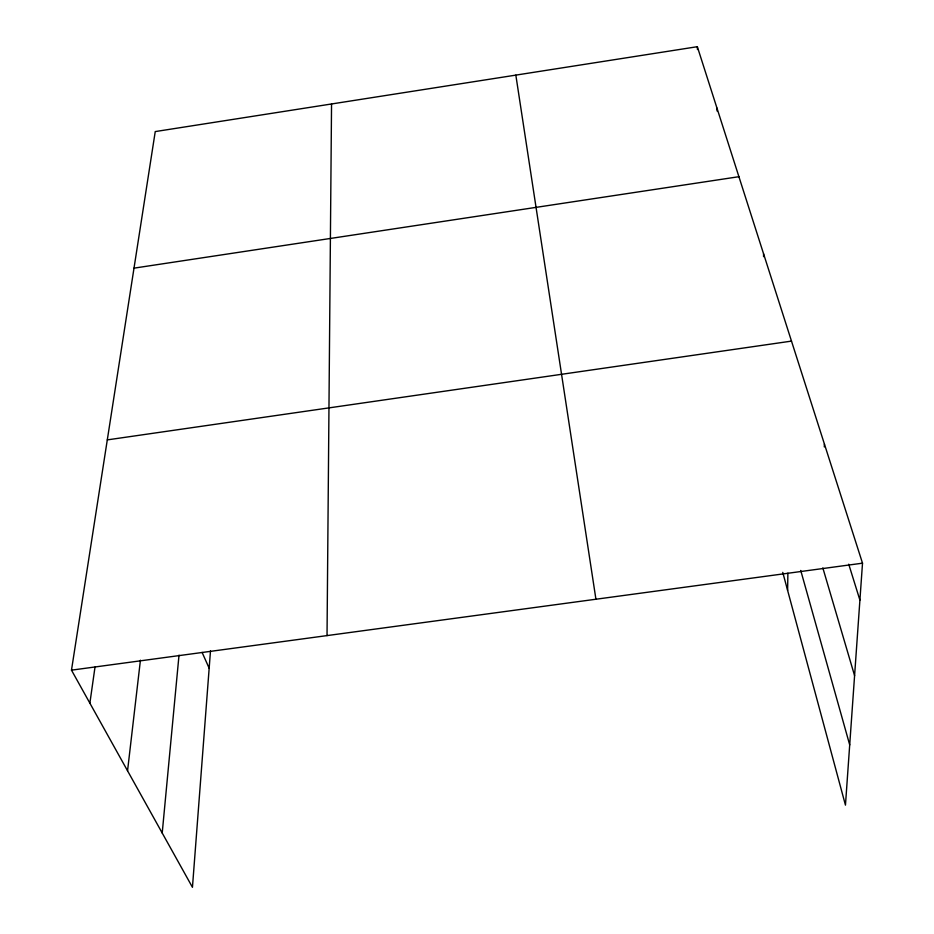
<?xml version="1.0" encoding="UTF-8"?>
<svg xmlns="http://www.w3.org/2000/svg" width="934" height="934" viewBox="0 0 934 934"><rect width="100%" height="100%" fill="white"/><g stroke="black" fill="none" stroke-linecap="round" stroke-linejoin="round"><path stroke-width="1.4" d="M327.028 635.599L331.547 103.966M787.619 590.393L787.887 573.161M824.302 446.896L824.407 444.024M210.489 650.916L192.451 887.3L71.486 670.157L155.242 131.577L697.336 46.7L862.514 563.179L845.457 805.131L782.762 572.367M162.212 833.023L179.013 655.154M127.549 770.795L140.427 660.21M89.874 703.162L94.999 667.121M133.994 268.151L738.911 176.701M107.293 439.891L791.495 341.108M71.486 670.157L862.514 563.179M202.094 652.399L209.169 668.242M848.737 564.218L859.91 600.13M822.842 567.919L854.587 675.644M800.742 570.464L849.706 744.912M515.837 75.117L595.927 599.231M697.336 46.7L697.441 49.514M716.973 108.11L717.055 110.983M763.568 253.803L763.58 256.652"/></g></svg>
